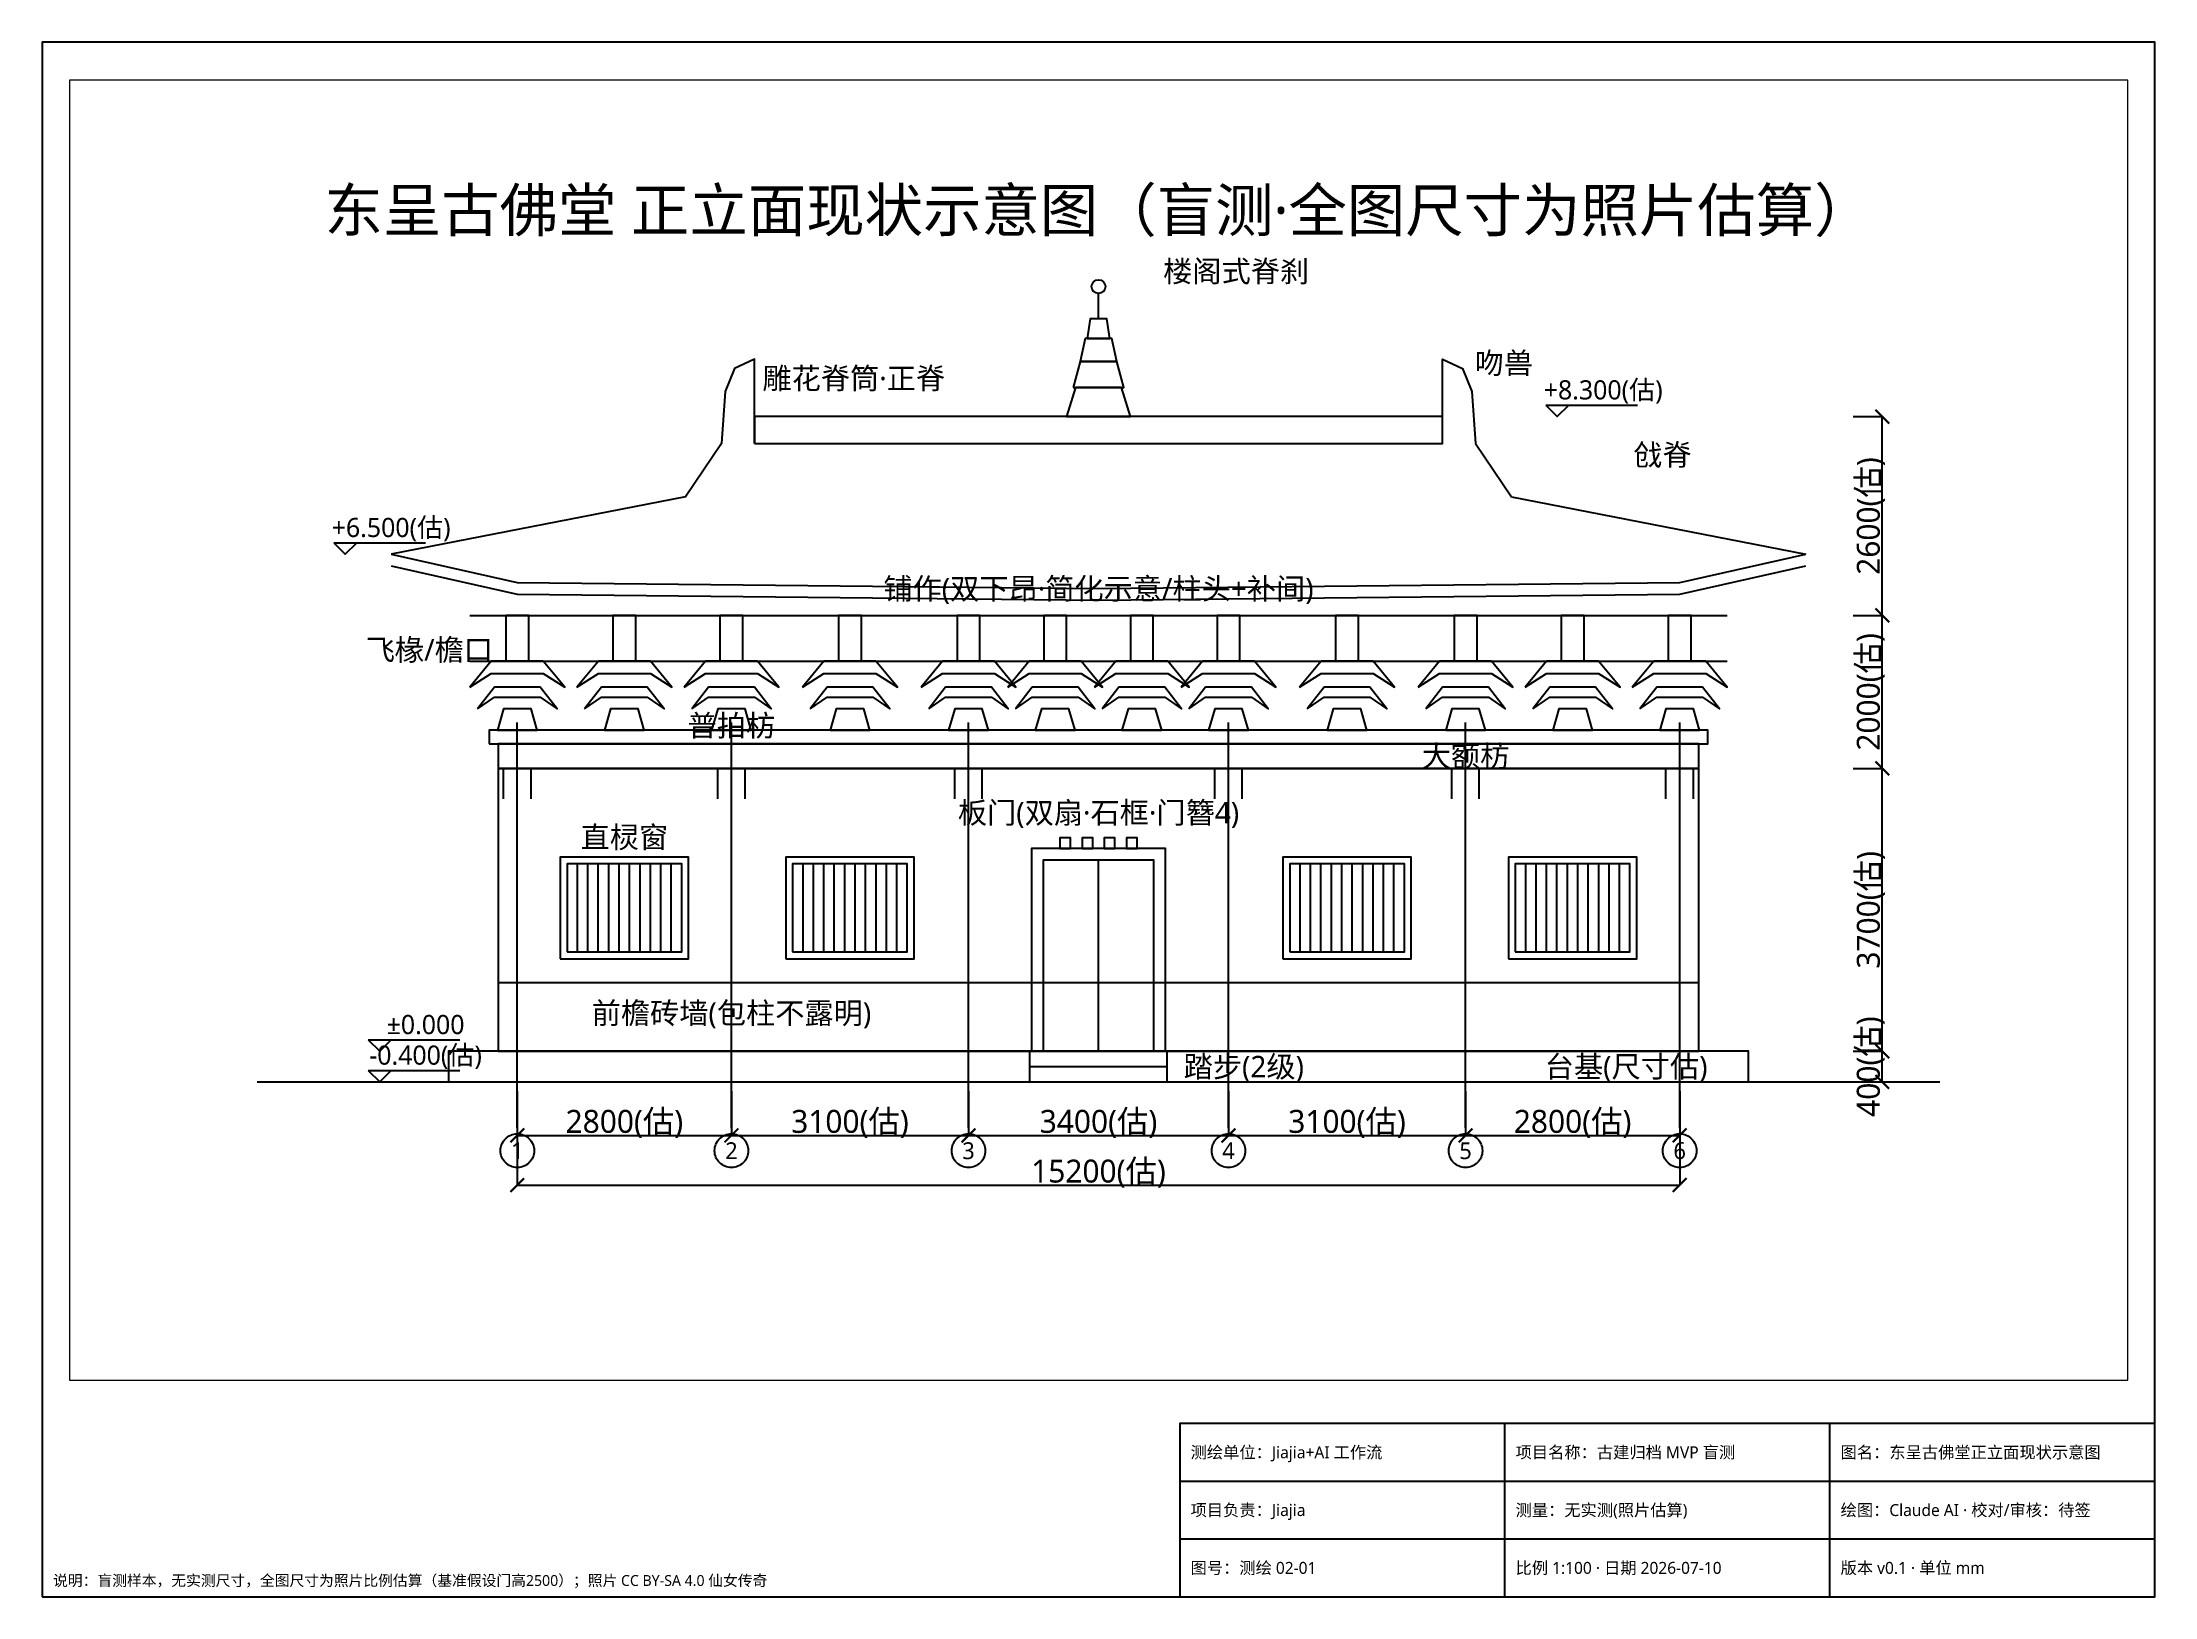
# Paper-space layout 'A3立面' of a CAD drawing. Header units: metres, sheet in millimetres. Extents: x 25 to 415, y 5 to 292.
# The model-space entities are those that its viewports show. They can reach past a viewport. Long polylines and large blocks are cut down to what shows.
import ezdxf
from ezdxf.enums import TextEntityAlignment as Align

# ---------------------------------------------------------------- set-up
doc = ezdxf.new("R2010")
doc.units = ezdxf.units.M
doc.linetypes.add('CENTER', pattern=[5.08, 3.175, -0.635, 0.635, -0.635])
for name, color, linetype in [('01轴线', 1, 'CENTER'), ('02台基', 8, 'CONTINUOUS'), ('03柱', 5, 'CONTINUOUS'), ('04额枋', 3, 'CONTINUOUS'), ('05铺作', 30, 'CONTINUOUS'), ('06屋面', 4, 'CONTINUOUS'), ('07门窗', 6, 'CONTINUOUS'), ('08墙体', 8, 'CONTINUOUS'), ('09标注', 3, 'CONTINUOUS'), ('10文字', 7, 'CONTINUOUS'), ('11图框', 7, 'Continuous')]:
    doc.layers.add(name, color=color, linetype=linetype)
doc.styles.add('CN', font='msyh.ttc')
doc.styles.add('OpenSansCondensed-Light', font='OpenSansCondensed-Light.ttf')
doc.dimstyles.new('EZDXF', dxfattribs={"dimtxt": 0.25, "dimasz": 0.175, "dimexe": 0.375, "dimexo": 0.125, "dimgap": 0.1, "dimtad": 1, "dimlfac": 100, "dimzin": 12, "dimdsep": 46, "dimtxsty": 'OpenSansCondensed-Light', "dimblk": 'ARCHTICK', "dimcen": 2.5, "dimazin": 3, "dimtfac": 0.5, "dimtmove": 2, "dimatfit": 3})

# ---------------------------------------------------------------- blocks, each defined once
blk = doc.blocks.new('_ARCHTICK')
at = {"color": 0, "linetype": 'BYBLOCK', "const_width": 0.15}
blk.add_lwpolyline([(-0.5, -0.5), (0.5, 0.5)], dxfattribs=at)

msp = doc.modelspace()

# ---------------------------------------------------------------- linework, layer by layer
at = {"layer": '01轴线'}
for p, q in [((0, -1000), (0, 4300)), ((2800, -1000), (2800, 4300)), ((5900, -1000), (5900, 4300)), ((9300, -1000), (9300, 4300)), ((12400, -1000), (12400, 4300)), ((15200, -1000), (15200, 4300))]:
    msp.add_line(p, q, dxfattribs=at)
for centre in [(0, -1300), (2800, -1300), (5900, -1300), (9300, -1300), (12400, -1300), (15200, -1300)]:
    msp.add_circle(centre, 220, dxfattribs=at)
at = {"layer": '02台基'}
for p, q in [((6700, -400), (6700, 0)), ((8500, -400), (8500, 0)), ((6700, -200), (8500, -200)), ((-3400, -400), (18600, -400))]:
    msp.add_line(p, q, dxfattribs=at)
msp.add_lwpolyline([(-900, -400), (16100, -400), (16100, 0), (-900, 0)], close=True, dxfattribs=at)
at = {"layer": '03柱'}
for p, q in [((-180, 3300), (-180, 3700)), ((180, 3300), (180, 3700)), ((2620, 3300), (2620, 3700)), ((2980, 3300), (2980, 3700)), ((5720, 3300), (5720, 3700)), ((6080, 3300), (6080, 3700)), ((9120, 3300), (9120, 3700)), ((9480, 3300), (9480, 3700)), ((12220, 3300), (12220, 3700)), ((12580, 3300), (12580, 3700)), ((15020, 3300), (15020, 3700)), ((15380, 3300), (15380, 3700))]:
    msp.add_line(p, q, dxfattribs=at)
at = {"layer": '04额枋'}
for points in [[(-370, 4020), (15570, 4020), (15570, 4200), (-370, 4200)], [(-250, 3700), (15450, 3700), (15450, 4020), (-250, 4020)]]:
    msp.add_lwpolyline(points, close=True, dxfattribs=at)
at = {"layer": '05铺作'}
for p, q in [((-620, 5700), (15820, 5700)), ((-620, 5100), (15820, 5100))]:
    msp.add_line(p, q, dxfattribs=at)
for points in [[(-150, 5100), (150, 5100), (150, 5700), (-150, 5700)], [(1250, 5100), (1550, 5100), (1550, 5700), (1250, 5700)], [(2650, 5100), (2950, 5100), (2950, 5700), (2650, 5700)], [(4200, 5100), (4500, 5100), (4500, 5700), (4200, 5700)], [(5750, 5100), (6050, 5100), (6050, 5700), (5750, 5700)], [(6883.3, 5100), (7183.3, 5100), (7183.3, 5700), (6883.3, 5700)], [(8016.7, 5100), (8316.7, 5100), (8316.7, 5700), (8016.7, 5700)], [(9150, 5100), (9450, 5100), (9450, 5700), (9150, 5700)], [(10700, 5100), (11000, 5100), (11000, 5700), (10700, 5700)], [(12250, 5100), (12550, 5100), (12550, 5700), (12250, 5700)], [(13650, 5100), (13950, 5100), (13950, 5700), (13650, 5700)], [(15050, 5100), (15350, 5100), (15350, 5700), (15050, 5700)], [(-620, 4760), (-340, 4940), (340, 4940), (620, 4760), (340, 5100), (-340, 5100)], [(780, 4760), (1060, 4940), (1740, 4940), (2020, 4760), (1740, 5100), (1060, 5100)], [(2180, 4760), (2460, 4940), (3140, 4940), (3420, 4760), (3140, 5100), (2460, 5100)], [(3730, 4760), (4010, 4940), (4690, 4940), (4970, 4760), (4690, 5100), (4010, 5100)], [(5280, 4760), (5560, 4940), (6240, 4940), (6520, 4760), (6240, 5100), (5560, 5100)], [(6413.3, 4760), (6693.3, 4940), (7373.3, 4940), (7653.3, 4760), (7373.3, 5100), (6693.3, 5100)], [(7546.7, 4760), (7826.7, 4940), (8506.7, 4940), (8786.7, 4760), (8506.7, 5100), (7826.7, 5100)], [(8680, 4760), (8960, 4940), (9640, 4940), (9920, 4760), (9640, 5100), (8960, 5100)], [(10230, 4760), (10510, 4940), (11190, 4940), (11470, 4760), (11190, 5100), (10510, 5100)], [(11780, 4760), (12060, 4940), (12740, 4940), (13020, 4760), (12740, 5100), (12060, 5100)], [(13180, 4760), (13460, 4940), (14140, 4940), (14420, 4760), (14140, 5100), (13460, 5100)], [(14580, 4760), (14860, 4940), (15540, 4940), (15820, 4760), (15540, 5100), (14860, 5100)], [(-520, 4480), (-300, 4630), (300, 4630), (520, 4480), (300, 4760), (-300, 4760)], [(880, 4480), (1100, 4630), (1700, 4630), (1920, 4480), (1700, 4760), (1100, 4760)], [(2280, 4480), (2500, 4630), (3100, 4630), (3320, 4480), (3100, 4760), (2500, 4760)], [(3830, 4480), (4050, 4630), (4650, 4630), (4870, 4480), (4650, 4760), (4050, 4760)], [(5380, 4480), (5600, 4630), (6200, 4630), (6420, 4480), (6200, 4760), (5600, 4760)], [(6513.3, 4480), (6733.3, 4630), (7333.3, 4630), (7553.3, 4480), (7333.3, 4760), (6733.3, 4760)], [(7646.7, 4480), (7866.7, 4630), (8466.7, 4630), (8686.7, 4480), (8466.7, 4760), (7866.7, 4760)], [(8780, 4480), (9000, 4630), (9600, 4630), (9820, 4480), (9600, 4760), (9000, 4760)], [(10330, 4480), (10550, 4630), (11150, 4630), (11370, 4480), (11150, 4760), (10550, 4760)], [(11880, 4480), (12100, 4630), (12700, 4630), (12920, 4480), (12700, 4760), (12100, 4760)], [(13280, 4480), (13500, 4630), (14100, 4630), (14320, 4480), (14100, 4760), (13500, 4760)], [(14680, 4480), (14900, 4630), (15500, 4630), (15720, 4480), (15500, 4760), (14900, 4760)], [(-260, 4200), (260, 4200), (180, 4480), (-180, 4480)], [(1140, 4200), (1660, 4200), (1580, 4480), (1220, 4480)], [(2540, 4200), (3060, 4200), (2980, 4480), (2620, 4480)], [(4090, 4200), (4610, 4200), (4530, 4480), (4170, 4480)], [(5640, 4200), (6160, 4200), (6080, 4480), (5720, 4480)], [(6773.3, 4200), (7293.3, 4200), (7213.3, 4480), (6853.3, 4480)], [(7906.7, 4200), (8426.7, 4200), (8346.7, 4480), (7986.7, 4480)], [(9040, 4200), (9560, 4200), (9480, 4480), (9120, 4480)], [(10590, 4200), (11110, 4200), (11030, 4480), (10670, 4480)], [(12140, 4200), (12660, 4200), (12580, 4480), (12220, 4480)], [(13540, 4200), (14060, 4200), (13980, 4480), (13620, 4480)], [(14940, 4200), (15460, 4200), (15380, 4480), (15020, 4480)]]:
    msp.add_lwpolyline(points, close=True, dxfattribs=at)
at = {"layer": '06屋面'}
for p, q in [((7600, 9580), (7600, 9900)), ((2670, 7950), (2200, 7250)), ((12530, 7950), (13000, 7250)), ((2200, 7250), (-1650, 6500)), ((13000, 7250), (16850, 6500))]:
    msp.add_line(p, q, dxfattribs=at)
for points in [[(7450, 9320), (7750, 9320), (7708, 9580), (7492, 9580)], [(7360, 9020), (7840, 9020), (7772.8, 9320), (7427.2, 9320)], [(7270, 8680), (7930, 8680), (7837.6, 9020), (7362.4, 9020)], [(7180, 8300), (8020, 8300), (7902.4, 8680), (7297.6, 8680)], [(3100, 7950), (12100, 7950), (12100, 8300), (3100, 8300)]]:
    msp.add_lwpolyline(points, close=True, dxfattribs=at)
for points in [[(3100, 7950), (3100, 9050), (2840, 8930), (2720, 8630), (2670, 7950)], [(12100, 7950), (12100, 9050), (12360, 8930), (12480, 8630), (12530, 7950)], [(-1650, 6500), (0, 6130), (7600, 6050), (15200, 6130), (16850, 6500)], [(-1650, 6350), (0, 5980), (7600, 5900), (15200, 5980), (16850, 6350)]]:
    msp.add_lwpolyline(points, dxfattribs=at)
msp.add_circle((7600, 10000), 90, dxfattribs=at)
at = {"layer": '07门窗'}
for p, q in [((7600, 0), (7600, 2500)), ((786.4, 1300), (786.4, 2450)), ((922.7, 1300), (922.7, 2450)), ((1059.1, 1300), (1059.1, 2450)), ((1195.5, 1300), (1195.5, 2450)), ((1331.8, 1300), (1331.8, 2450)), ((1468.2, 1300), (1468.2, 2450)), ((1604.5, 1300), (1604.5, 2450)), ((1740.9, 1300), (1740.9, 2450)), ((1877.3, 1300), (1877.3, 2450)), ((2013.6, 1300), (2013.6, 2450)), ((3736.4, 1300), (3736.4, 2450)), ((3872.7, 1300), (3872.7, 2450)), ((4009.1, 1300), (4009.1, 2450)), ((4145.5, 1300), (4145.5, 2450)), ((4281.8, 1300), (4281.8, 2450)), ((4418.2, 1300), (4418.2, 2450)), ((4554.5, 1300), (4554.5, 2450)), ((4690.9, 1300), (4690.9, 2450)), ((4827.3, 1300), (4827.3, 2450)), ((4963.6, 1300), (4963.6, 2450)), ((10236.4, 1300), (10236.4, 2450)), ((10372.7, 1300), (10372.7, 2450)), ((10509.1, 1300), (10509.1, 2450)), ((10645.5, 1300), (10645.5, 2450)), ((10781.8, 1300), (10781.8, 2450)), ((10918.2, 1300), (10918.2, 2450)), ((11054.5, 1300), (11054.5, 2450)), ((11190.9, 1300), (11190.9, 2450)), ((11327.3, 1300), (11327.3, 2450)), ((11463.6, 1300), (11463.6, 2450)), ((13186.4, 1300), (13186.4, 2450)), ((13322.7, 1300), (13322.7, 2450)), ((13459.1, 1300), (13459.1, 2450)), ((13595.5, 1300), (13595.5, 2450)), ((13731.8, 1300), (13731.8, 2450)), ((13868.2, 1300), (13868.2, 2450)), ((14004.5, 1300), (14004.5, 2450)), ((14140.9, 1300), (14140.9, 2450)), ((14277.3, 1300), (14277.3, 2450)), ((14413.6, 1300), (14413.6, 2450))]:
    msp.add_line(p, q, dxfattribs=at)
for points in [[(7095, 2650), (7235, 2650), (7235, 2790), (7095, 2790)], [(7385, 2650), (7525, 2650), (7525, 2790), (7385, 2790)], [(7675, 2650), (7815, 2650), (7815, 2790), (7675, 2790)], [(7965, 2650), (8105, 2650), (8105, 2790), (7965, 2790)], [(560, 1210), (2240, 1210), (2240, 2540), (560, 2540)], [(3510, 1210), (5190, 1210), (5190, 2540), (3510, 2540)], [(6725, 0), (8475, 0), (8475, 2650), (6725, 2650)], [(6875, 0), (8325, 0), (8325, 2500), (6875, 2500)], [(10010, 1210), (11690, 1210), (11690, 2540), (10010, 2540)], [(12960, 1210), (14640, 1210), (14640, 2540), (12960, 2540)], [(650, 1300), (2150, 1300), (2150, 2450), (650, 2450)], [(3600, 1300), (5100, 1300), (5100, 2450), (3600, 2450)], [(10100, 1300), (11600, 1300), (11600, 2450), (10100, 2450)], [(13050, 1300), (14550, 1300), (14550, 2450), (13050, 2450)]]:
    msp.add_lwpolyline(points, close=True, dxfattribs=at)
at = {"layer": '08墙体'}
msp.add_line((-250, 900), (15450, 900), dxfattribs=at)
msp.add_lwpolyline([(-250, 0), (15450, 0), (15450, 3700), (-250, 3700)], close=True, dxfattribs=at)
at = {"layer": '09标注'}
for p, q in [((13450, 8450), (14650, 8450)), ((-2400, 6650), (-1200, 6650)), ((-1950, 150), (-750, 150)), ((-1950, -250), (-750, -250))]:
    msp.add_line(p, q, dxfattribs=at)
for points in [[(13450, 8450), (13600, 8300), (13750, 8450)], [(-2400, 6650), (-2250, 6500), (-2100, 6650)], [(-1950, 150), (-1800, 0), (-1650, 150)], [(-1950, -250), (-1800, -400), (-1650, -250)]]:
    msp.add_lwpolyline(points, dxfattribs=at)

# ---------------------------------------------------------------- texts
at = {"layer": '01轴线', "style": 'CN'}
for s, p in [('1', (0, -1300)), ('2', (2800, -1300)), ('3', (5900, -1300)), ('4', (9300, -1300)), ('5', (12400, -1300)), ('6', (15200, -1300))]:
    msp.add_text(s, height=220, dxfattribs=at).set_placement(p, align=Align.MIDDLE_CENTER)
at = {"layer": '09标注', "style": 'CN'}
for s, p in [('+8.300(估)', (14200, 8650)), ('+6.500(估)', (-1650, 6850)), ('±0.000', (-1200, 350)), ('-0.400(估)', (-1200, -50))]:
    msp.add_text(s, height=250, dxfattribs=at).set_placement(p, align=Align.MIDDLE_CENTER)
at = {"layer": '10文字', "style": 'CN'}
for s, height, p in [('东呈古佛堂 正立面现状示意图（盲测·全图尺寸为照片估算）', 560, (7600, 11000)), ('楼阁式脊刹', 280, (9400, 10200)), ('吻兽', 280, (12900, 9000)), ('雕花脊筒·正脊', 280, (4400, 8800)), ('戗脊', 280, (14975, 7800)), ('铺作(双下昂·简化示意/柱头+补间)', 280, (7600, 6050)), ('飞椽/檐口', 280, (-1150, 5250)), ('普拍枋', 280, (2800, 4260)), ('大额枋', 280, (12400, 3860)), ('板门(双扇·石框·门簪4)', 280, (7600, 3120)), ('直棂窗', 280, (1400, 2800)), ('前檐砖墙(包柱不露明)', 280, (2800, 500)), ('踏步(2级)', 280, (9500, -200)), ('台基(尺寸估)', 280, (14500, -200))]:
    msp.add_text(s, height=height, dxfattribs=at).set_placement(p, align=Align.MIDDLE_CENTER)

# ---------------------------------------------------------------- dimensions: what is measured, and where the dimension line sits
for base, p1, p2, text in [((17850, 5700), (17350, 5700), (17350, 8300), '2600(估)'), ((17850, 3700), (17350, 3700), (17350, 5700), '2000(估)'), ((17850, 0), (17350, 0), (17350, 3700), '3700(估)'), ((17850, -400), (17350, -400), (17350, 0), '400(估)')]:
    msp.add_linear_dim(base=base, p1=p1, p2=p2, angle=90, text=text, dimstyle='EZDXF', override={"dimtxt": 300, "dimasz": 180, "dimexo": 120, "dimdec": 0, "dimlfac": 1, "dimtxsty": 'CN', "dimclrd": 3, "dimclre": 3}).render()
for base, p1, p2, text in [((0, -1100), (0, -400), (2800, -400), '2800(估)'), ((0, -1750), (0, -400), (15200, -400), '15200(估)'), ((2800, -1100), (2800, -400), (5900, -400), '3100(估)'), ((5900, -1100), (5900, -400), (9300, -400), '3400(估)'), ((9300, -1100), (9300, -400), (12400, -400), '3100(估)'), ((12400, -1100), (12400, -400), (15200, -400), '2800(估)')]:
    msp.add_linear_dim(base=base, p1=p1, p2=p2, text=text, dimstyle='EZDXF', override={"dimtxt": 300, "dimasz": 180, "dimexo": 120, "dimdec": 0, "dimlfac": 1, "dimtxsty": 'CN', "dimclrd": 3, "dimclre": 3}).render()

psp = doc.layouts.new('A3立面')

# ---------------------------------------------------------------- linework, layer by layer
at = {"layer": '11图框'}
for p, q in [((295, 5), (295, 37)), ((355, 5), (355, 37)), ((235, 26.33), (415, 26.33)), ((235, 15.67), (415, 15.67))]:
    psp.add_line(p, q, dxfattribs=at)
for points in [[(25, 5), (415, 5), (415, 292), (25, 292)], [(235, 5), (415, 5), (415, 37), (235, 37)]]:
    psp.add_lwpolyline(points, close=True, dxfattribs=at)

# ---------------------------------------------------------------- texts
at = {"layer": '11图框', "style": 'CN'}
for s, height, p in [('测绘单位：Jiajia+AI 工作流', 2.2, (237, 31.67)), ('项目名称：古建归档 MVP 盲测', 2.2, (297, 31.67)), ('图名：东呈古佛堂正立面现状示意图', 2.2, (357, 31.67)), ('项目负责：Jiajia', 2.2, (237, 21)), ('测量：无实测(照片估算)', 2.2, (297, 21)), ('绘图：Claude AI · 校对/审核：待签', 2.2, (357, 21)), ('图号：测绘 02-01', 2.2, (237, 10.33)), ('比例 1:100 · 日期 2026-07-10', 2.2, (297, 10.33)), ('版本 v0.1 · 单位 mm', 2.2, (357, 10.33)), ('说明：盲测样本，无实测尺寸，全图尺寸为照片比例估算（基准假设门高2500）；照片 CC BY-SA 4.0 仙女传奇', 2, (27, 8))]:
    psp.add_text(s, height=height, dxfattribs=at).set_placement(p, align=Align.MIDDLE_LEFT)

# ---------------------------------------------------------------- viewports
at = {"layer": 'VIEWPORTS'}
psp.add_viewport(center=(220, 165), size=(380, 240), view_center_point=(7600, 4200), view_height=17000, dxfattribs=at)

doc.saveas('drawing.dxf')
